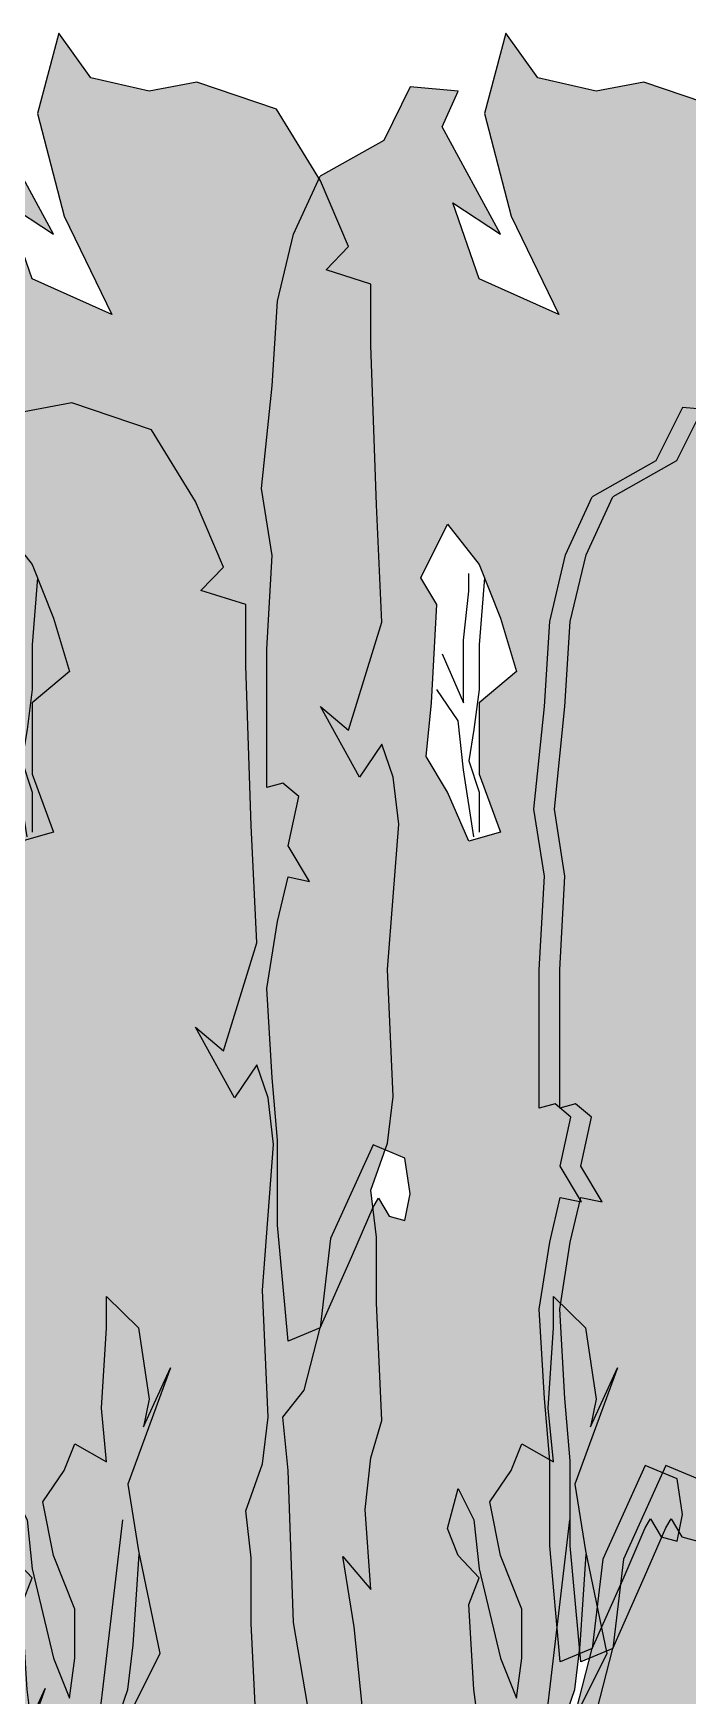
# Model space of a CAD drawing. Header units: millimetres. Extents: x 2403 to 72627, y 1744 to 50777.
# Drawn here: x 50455 to 54999, y 39245 to 50777 of the extents above; entities that cross this region are included whole.
import ezdxf

# ---------------------------------------------------------------- set-up
doc = ezdxf.new("R2010")
doc.units = ezdxf.units.MM
doc.layers.add('dwgmodels.com', color=250, linetype='Continuous')

# ---------------------------------------------------------------- blocks, each defined once
blk = doc.blocks.new('Tree_front_3')
h = blk.add_hatch(color=256)
h.dxf.hatch_style = 1
h.set_gradient(color1=(51, 204, 0), one_color=1, tint=1, name='SPHERICAL')
h.paths.add_polyline_path([(0.29473, 0.69515), (0.3033, 0.68795), (0.31358, 0.72107), (0.31187, 0.75707), (0.31016, 0.80603), (0.31016, 0.82475), (0.29644, 0.82907), (0.3033, 0.83627), (0.29473, 0.85643), (0.28124, 0.8784), (0.2568, 0.88662), (0.24213, 0.88388), (0.2242, 0.88799), (0.21442, 0.90168), (0.2079, 0.87703), (0.21605, 0.84555), (0.23072, 0.81543), (0.20627, 0.82638), (0.19812, 0.84965), (0.21279, 0.84007), (0.19487, 0.87293), (0.19975, 0.88388), (0.18509, 0.88525), (0.17694, 0.86882), (0.15738, 0.85787), (0.14923, 0.84007), (0.14434, 0.81954), (0.14271, 0.79353), (0.13945, 0.76204), (0.14271, 0.7415), (0.14108, 0.71276), (0.14108, 0.67032), (0.14597, 0.67169), (0.15086, 0.66758), (0.1476, 0.65252), (0.15412, 0.64157), (0.1476, 0.64294), (0.14434, 0.62925), (0.14108, 0.60871), (0.14271, 0.58133), (0.14434, 0.56217), (0.14434, 0.53616), (0.1476, 0.50056), (0.15738, 0.50467), (0.16064, 0.53205), (0.17368, 0.5608), (0.18346, 0.55669), (0.18509, 0.54574), (0.18346, 0.53752), (0.17857, 0.53889), (0.17531, 0.54437), (0.17368, 0.54163), (0.16716, 0.52657), (0.15738, 0.50467), (0.15249, 0.4855), (0.14597, 0.47729), (0.1476, 0.46086), (0.14923, 0.41432), (0.15575, 0.37598), (0.16716, 0.35682), (0.17042, 0.36092), (0.17531, 0.38146), (0.17368, 0.36092), (0.17368, 0.31985), (0.1802, 0.29521), (0.19649, 0.2692), (0.19649, 0.31438), (0.20301, 0.32533), (0.21605, 0.34723), (0.21605, 0.3486), (0.21279, 0.35956), (0.20627, 0.38146), (0.20464, 0.39378), (0.20301, 0.41979), (0.20627, 0.42801), (0.19975, 0.43485), (0.19649, 0.44306), (0.19975, 0.45539), (0.20464, 0.4458), (0.20627, 0.43074), (0.21279, 0.40336), (0.21768, 0.39104), (0.21931, 0.40336), (0.21931, 0.41842), (0.21279, 0.43485), (0.20953, 0.45128), (0.21605, 0.46086), (0.21931, 0.46908), (0.22909, 0.4636), (0.22746, 0.48003), (0.22909, 0.50467), (0.22909, 0.51425), (0.23887, 0.50467), (0.24213, 0.48276), (0.24041, 0.47434), (0.24865, 0.49235), (0.23561, 0.45675), (0.23887, 0.43622), (0.24539, 0.40473), (0.23724, 0.3883), (0.23887, 0.36777), (0.24213, 0.35545), (0.24857, 0.37981), (0.26216, 0.38124), (0.28958, 0.36108), (0.3033, 0.34236), (0.30844, 0.3798), (0.30501, 0.41292), (0.30158, 0.43452), (0.31016, 0.42444), (0.30844, 0.44892), (0.31016, 0.46476), (0.31358, 0.47627), (0.31187, 0.51227), (0.31187, 0.53243), (0.31016, 0.54683), (0.3153, 0.56123), (0.31701, 0.57563), (0.3153, 0.61451), (0.31873, 0.65915), (0.31701, 0.67355), (0.31358, 0.68363), (0.30673, 0.67355)])
h.paths.add_polyline_path([(0.21279, 0.65663), (0.20301, 0.6539), (0.19649, 0.66895), (0.18998, 0.6799), (0.19161, 0.69633), (0.19324, 0.72645), (0.18835, 0.73466), (0.19649, 0.75109), (0.20627, 0.73877), (0.21279, 0.72234), (0.21768, 0.70591), (0.20627, 0.69633), (0.20627, 0.67442)], flags=16)
h.paths.add_polyline_path([(0.49432, 0.75748), (0.4926, 0.77187), (0.48917, 0.78195), (0.48232, 0.77187), (0.47032, 0.79347), (0.47889, 0.78627), (0.48917, 0.81939), (0.48746, 0.85539), (0.48575, 0.90435), (0.48575, 0.92307), (0.47203, 0.92739), (0.47889, 0.93459), (0.47032, 0.95475), (0.45683, 0.97673), (0.43239, 0.98494), (0.41772, 0.9822), (0.39979, 0.98631), (0.39001, 1), (0.38349, 0.97536), (0.39164, 0.94387), (0.40631, 0.91375), (0.38186, 0.92471), (0.37372, 0.94798), (0.38838, 0.9384), (0.37046, 0.97125), (0.37535, 0.9822), (0.36068, 0.98357), (0.35253, 0.96714), (0.33297, 0.95619), (0.32482, 0.9384), (0.31993, 0.91786), (0.3183, 0.89185), (0.31504, 0.86036), (0.3183, 0.83983), (0.31667, 0.81108), (0.31667, 0.76864), (0.32156, 0.77001), (0.32645, 0.7659), (0.32319, 0.75084), (0.32971, 0.73989), (0.32319, 0.74126), (0.31993, 0.72757), (0.31667, 0.70704), (0.3183, 0.67966), (0.31993, 0.66049), (0.31993, 0.63448), (0.32319, 0.59889), (0.33297, 0.60299), (0.33623, 0.63037), (0.34927, 0.65912), (0.35905, 0.65501), (0.36068, 0.64406), (0.35905, 0.63585), (0.35416, 0.63722), (0.3509, 0.64269), (0.34927, 0.63995), (0.34275, 0.6249), (0.33297, 0.60299), (0.32808, 0.58383), (0.32156, 0.57561), (0.32319, 0.55918), (0.32482, 0.51264), (0.33134, 0.47431), (0.34275, 0.45514), (0.34601, 0.45925), (0.3509, 0.47978), (0.34927, 0.45925), (0.34927, 0.41818), (0.35579, 0.39354), (0.37209, 0.36753), (0.37209, 0.4127), (0.37861, 0.42365), (0.39191, 0.44601), (0.38838, 0.45788), (0.38186, 0.47978), (0.38023, 0.4921), (0.37861, 0.51811), (0.38186, 0.52633), (0.37535, 0.53317), (0.37209, 0.54139), (0.37535, 0.55371), (0.38023, 0.54413), (0.38186, 0.52907), (0.38838, 0.50169), (0.39327, 0.48937), (0.3949, 0.50169), (0.3949, 0.51675), (0.38838, 0.53317), (0.38512, 0.5496), (0.39164, 0.55918), (0.3949, 0.5674), (0.40468, 0.56192), (0.40305, 0.57835), (0.40468, 0.60299), (0.40468, 0.61257), (0.41446, 0.60299), (0.41772, 0.58109), (0.416, 0.57266), (0.42424, 0.59067), (0.4112, 0.55508), (0.41446, 0.53454), (0.42098, 0.50306), (0.41283, 0.48663), (0.41446, 0.46609), (0.41772, 0.45377), (0.42416, 0.47813), (0.43775, 0.47956), (0.46518, 0.4594), (0.47889, 0.44068), (0.48403, 0.47812), (0.4806, 0.51124), (0.47718, 0.53284), (0.48575, 0.52276), (0.48403, 0.54724), (0.48575, 0.56308), (0.48917, 0.5746), (0.48746, 0.6106), (0.48746, 0.63076), (0.48575, 0.64516), (0.49089, 0.65956), (0.4926, 0.67396), (0.49089, 0.71284)])
h.paths.add_polyline_path([(0.38838, 0.75495), (0.3786, 0.75223), (0.37209, 0.76727), (0.36557, 0.77822), (0.3672, 0.79465), (0.36883, 0.82477), (0.36394, 0.83298), (0.37209, 0.84941), (0.38186, 0.83709), (0.38838, 0.82066), (0.39327, 0.80423), (0.38186, 0.79465), (0.38186, 0.77275)], flags=16)
h.paths.add_polyline_path([(0.69738, 0.69515), (0.70595, 0.68795), (0.71623, 0.72107), (0.71452, 0.75707), (0.7128, 0.80603), (0.7128, 0.82475), (0.69909, 0.82907), (0.70595, 0.83627), (0.69738, 0.85643), (0.68389, 0.8784), (0.65944, 0.88662), (0.64478, 0.88388), (0.62685, 0.88799), (0.61707, 0.90168), (0.61055, 0.87703), (0.6187, 0.84555), (0.63337, 0.81543), (0.60892, 0.82638), (0.60077, 0.84965), (0.61544, 0.84007), (0.59751, 0.87293), (0.6024, 0.88388), (0.58774, 0.88525), (0.57959, 0.86882), (0.56003, 0.85787), (0.55188, 0.84007), (0.54699, 0.81954), (0.54536, 0.79353), (0.5421, 0.76204), (0.54536, 0.7415), (0.54373, 0.71276), (0.54373, 0.67032), (0.54862, 0.67169), (0.55351, 0.66758), (0.55025, 0.65252), (0.55677, 0.64157), (0.55025, 0.64294), (0.54699, 0.62925), (0.54373, 0.60871), (0.54536, 0.58133), (0.54699, 0.56217), (0.54699, 0.53616), (0.55025, 0.50056), (0.56003, 0.50467), (0.56329, 0.53205), (0.57633, 0.5608), (0.58611, 0.55669), (0.58774, 0.54574), (0.58611, 0.53752), (0.58122, 0.53889), (0.57796, 0.54437), (0.57633, 0.54163), (0.56981, 0.52657), (0.56003, 0.50467), (0.55514, 0.4855), (0.54862, 0.47729), (0.55025, 0.46086), (0.55188, 0.41432), (0.5584, 0.37598), (0.56981, 0.35682), (0.57307, 0.36092), (0.57796, 0.38146), (0.57633, 0.36092), (0.57633, 0.31985), (0.58285, 0.29521), (0.59914, 0.2692), (0.59914, 0.31438), (0.60566, 0.32533), (0.6187, 0.34723), (0.6187, 0.3486), (0.61544, 0.35956), (0.60892, 0.38146), (0.60729, 0.39378), (0.60566, 0.41979), (0.60892, 0.42801), (0.6024, 0.43485), (0.59914, 0.44306), (0.6024, 0.45539), (0.60729, 0.4458), (0.60892, 0.43074), (0.61544, 0.40336), (0.62033, 0.39104), (0.62196, 0.40336), (0.62196, 0.41842), (0.61544, 0.43485), (0.61218, 0.45128), (0.6187, 0.46086), (0.62196, 0.46908), (0.63174, 0.4636), (0.63011, 0.48003), (0.63174, 0.50467), (0.63174, 0.51425), (0.64152, 0.50467), (0.64478, 0.48276), (0.64306, 0.47434), (0.6513, 0.49235), (0.63826, 0.45675), (0.64152, 0.43622), (0.64804, 0.40473), (0.63989, 0.3883), (0.64152, 0.36777), (0.64478, 0.35545), (0.65122, 0.37981), (0.6648, 0.38124), (0.69223, 0.36108), (0.70595, 0.34236), (0.71109, 0.3798), (0.70766, 0.41292), (0.70423, 0.43452), (0.7128, 0.42444), (0.71109, 0.44892), (0.7128, 0.46476), (0.71623, 0.47627), (0.71452, 0.51227), (0.71452, 0.53243), (0.7128, 0.54683), (0.71795, 0.56123), (0.71966, 0.57563), (0.71795, 0.61451), (0.72137, 0.65915), (0.71966, 0.67355), (0.71623, 0.68363), (0.70938, 0.67355)])
h.paths.add_polyline_path([(0.62033, 0.70591), (0.60892, 0.69633), (0.60892, 0.67442), (0.61544, 0.65663), (0.60566, 0.6539), (0.59914, 0.66895), (0.59262, 0.6799), (0.59425, 0.69633), (0.59588, 0.72645), (0.59099, 0.73466), (0.59914, 0.75109), (0.60892, 0.73877), (0.61544, 0.72234)], flags=16)
h = blk.add_hatch(color=256)
h.dxf.hatch_style = 1
h.set_gradient(color1=(51, 51, 51), one_color=1, tint=1, name='CYLINDER')
h.paths.add_polyline_path([(0.40725, 0.11867), (0.40035, 0.12891), (0.39692, 0.13179), (0.40448, 0.19512), (0.40276, 0.2124), (0.40689, 0.24196), (0.40518, 0.27076), (0.40689, 0.2938), (0.4086, 0.31252), (0.41203, 0.32548), (0.40689, 0.34996), (0.4086, 0.373), (0.4086, 0.39604), (0.41032, 0.42484), (0.4206, 0.44068), (0.42918, 0.45508), (0.43432, 0.46804), (0.43998, 0.47792), (0.43775, 0.47956), (0.42416, 0.47813), (0.41772, 0.45377), (0.41446, 0.46609), (0.41446, 0.44145), (0.40957, 0.44008), (0.40794, 0.42365), (0.39979, 0.42092), (0.39979, 0.43187), (0.40305, 0.45377), (0.40468, 0.46335), (0.40794, 0.48252), (0.4112, 0.4921), (0.41283, 0.50579), (0.41467, 0.53355), (0.41446, 0.53454), (0.4112, 0.55508), (0.42424, 0.59067), (0.416, 0.57266), (0.41772, 0.58109), (0.41446, 0.60299), (0.40468, 0.61257), (0.40468, 0.60299), (0.40305, 0.57835), (0.40468, 0.56192), (0.3949, 0.5674), (0.39164, 0.55918), (0.38512, 0.5496), (0.38838, 0.53317), (0.3949, 0.51675), (0.3949, 0.50169), (0.39327, 0.48937), (0.38838, 0.50169), (0.38186, 0.52907), (0.38023, 0.54413), (0.37535, 0.55371), (0.37209, 0.54139), (0.37535, 0.53317), (0.38186, 0.52633), (0.37861, 0.51811), (0.38023, 0.4921), (0.38186, 0.47978), (0.38838, 0.45788), (0.39191, 0.44601), (0.39863, 0.45729), (0.39816, 0.45514), (0.39327, 0.44419), (0.39001, 0.42776), (0.39164, 0.42092), (0.38838, 0.42365), (0.38838, 0.42502), (0.38241, 0.43004), (0.37861, 0.42365), (0.38349, 0.41407), (0.39001, 0.38532), (0.39164, 0.35247), (0.39327, 0.33604), (0.39327, 0.30044), (0.39001, 0.27306), (0.39164, 0.23747), (0.38331, 0.1421), (0.38612, 0.1257), (0.37974, 0.0101), (0.39756, 0.00558), (0.40405, 0.07176)])
h = blk.add_hatch(color=256)
h.dxf.hatch_style = 1
h.set_gradient(color1=(51, 51, 51), one_color=1, tint=1, name='CYLINDER')
h.paths.add_polyline_path([(0.2306, 0.21632), (0.2313, 0.25164), (0.23301, 0.27468), (0.23301, 0.29772), (0.23473, 0.32652), (0.24501, 0.34236), (0.25358, 0.35676), (0.25873, 0.36972), (0.26439, 0.37959), (0.26216, 0.38124), (0.24857, 0.37981), (0.24213, 0.35545), (0.23887, 0.36777), (0.23724, 0.3883), (0.24539, 0.40473), (0.23887, 0.43622), (0.23561, 0.45675), (0.24865, 0.49235), (0.24041, 0.47434), (0.24213, 0.48276), (0.24005, 0.49676), (0.22438, 0.36518), (0.22257, 0.35682), (0.21768, 0.34587), (0.21442, 0.32944), (0.21605, 0.32259), (0.21279, 0.32533), (0.21279, 0.3267), (0.20953, 0.32944), (0.20682, 0.33172), (0.20301, 0.32533), (0.2079, 0.31575), (0.21442, 0.287), (0.21605, 0.25414), (0.21768, 0.23772), (0.20771, 0.14234), (0.20446, 0.11496), (0.20609, 0.07937), (0.20771, 0.04378), (0.21097, 0.02735), (0.20771, 0.0205), (0.22793, 0.02593), (0.22476, 0.03058), (0.22133, 0.03346), (0.22476, 0.04786), (0.22305, 0.06514), (0.22133, 0.08386), (0.21962, 0.11266), (0.22133, 0.1357), (0.22717, 0.20336)])
for p, q in [((0.39001, 1), (0.38349, 0.97536)), ((0.39979, 0.98631), (0.39001, 1)), ((0.41772, 0.9822), (0.39979, 0.98631)), ((0.43239, 0.98494), (0.41772, 0.9822)), ((0.45683, 0.97673), (0.43239, 0.98494)), ((0.36068, 0.98357), (0.35253, 0.96714)), ((0.37535, 0.9822), (0.36068, 0.98357)), ((0.37046, 0.97125), (0.37535, 0.9822)), ((0.38349, 0.97536), (0.39164, 0.94387)), ((0.47032, 0.95475), (0.45683, 0.97673)), ((0.38838, 0.9384), (0.37046, 0.97125)), ((0.35253, 0.96714), (0.33297, 0.95619)), ((0.32482, 0.9384), (0.33297, 0.95619)), ((0.47889, 0.93459), (0.47032, 0.95475)), ((0.37372, 0.94798), (0.38838, 0.9384)), ((0.38186, 0.92471), (0.37372, 0.94798)), ((0.39164, 0.94387), (0.40631, 0.91375)), ((0.31993, 0.91786), (0.32482, 0.9384)), ((0.47203, 0.92739), (0.47889, 0.93459)), ((0.40631, 0.91375), (0.38186, 0.92471)), ((0.48575, 0.92307), (0.47203, 0.92739)), ((0.48575, 0.90435), (0.48575, 0.92307)), ((0.3183, 0.89185), (0.31993, 0.91786)), ((0.48746, 0.85539), (0.48575, 0.90435)), ((0.31504, 0.86036), (0.3183, 0.89185)), ((0.18509, 0.88525), (0.17694, 0.86882)), ((0.19975, 0.88388), (0.18509, 0.88525)), ((0.2568, 0.88662), (0.24213, 0.88388)), ((0.28124, 0.8784), (0.2568, 0.88662)), ((0.58774, 0.88525), (0.57959, 0.86882)), ((0.29473, 0.85643), (0.28124, 0.8784)), ((0.17694, 0.86882), (0.15738, 0.85787)), ((0.57959, 0.86882), (0.56003, 0.85787)), ((0.14923, 0.84007), (0.15738, 0.85787)), ((0.3183, 0.83983), (0.31504, 0.86036)), ((0.55188, 0.84007), (0.56003, 0.85787)), ((0.3033, 0.83627), (0.29473, 0.85643)), ((0.48917, 0.81939), (0.48746, 0.85539)), ((0.36394, 0.83298), (0.37209, 0.84941)), ((0.37209, 0.84941), (0.38186, 0.83709)), ((0.14434, 0.81954), (0.14923, 0.84007)), ((0.29644, 0.82907), (0.3033, 0.83627)), ((0.31667, 0.81108), (0.3183, 0.83983)), ((0.38186, 0.83709), (0.38838, 0.82066)), ((0.54699, 0.81954), (0.55188, 0.84007)), ((0.36883, 0.82477), (0.36394, 0.83298)), ((0.37861, 0.82888), (0.37861, 0.83435)), ((0.38349, 0.83298), (0.38186, 0.81245)), ((0.31016, 0.82475), (0.29644, 0.82907)), ((0.37698, 0.81382), (0.37861, 0.82888)), ((0.31016, 0.80603), (0.31016, 0.82475)), ((0.3672, 0.79465), (0.36883, 0.82477)), ((0.14271, 0.79353), (0.14434, 0.81954)), ((0.38838, 0.82066), (0.39327, 0.80423)), ((0.47889, 0.78627), (0.48917, 0.81939)), ((0.54536, 0.79353), (0.54699, 0.81954)), ((0.31667, 0.76864), (0.31667, 0.81108)), ((0.37698, 0.79465), (0.37698, 0.81382)), ((0.38186, 0.81245), (0.38186, 0.79876)), ((0.31187, 0.75707), (0.31016, 0.80603)), ((0.37046, 0.80971), (0.37698, 0.79465)), ((0.39327, 0.80423), (0.38186, 0.79465)), ((0.37535, 0.78917), (0.36883, 0.79876)), ((0.38186, 0.79876), (0.38023, 0.78644)), ((0.13945, 0.76204), (0.14271, 0.79353)), ((0.36557, 0.77822), (0.3672, 0.79465)), ((0.38186, 0.79465), (0.38186, 0.77275)), ((0.47032, 0.79347), (0.47889, 0.78627)), ((0.48232, 0.77187), (0.47032, 0.79347)), ((0.5421, 0.76204), (0.54536, 0.79353)), ((0.37698, 0.77412), (0.37535, 0.78917)), ((0.38023, 0.78644), (0.37861, 0.77685)), ((0.48917, 0.78195), (0.48232, 0.77187)), ((0.4926, 0.77187), (0.48917, 0.78195)), ((0.37209, 0.76727), (0.36557, 0.77822)), ((0.37861, 0.77685), (0.38186, 0.76727)), ((0.32156, 0.77001), (0.31667, 0.76864)), ((0.32645, 0.7659), (0.32156, 0.77001)), ((0.38023, 0.75358), (0.37698, 0.77412)), ((0.38186, 0.77275), (0.38838, 0.75495)), ((0.49432, 0.75748), (0.4926, 0.77187)), ((0.32319, 0.75084), (0.32645, 0.7659)), ((0.37861, 0.75221), (0.37209, 0.76727)), ((0.38186, 0.76727), (0.38186, 0.75495)), ((0.14271, 0.7415), (0.13945, 0.76204)), ((0.54536, 0.7415), (0.5421, 0.76204)), ((0.31358, 0.72107), (0.31187, 0.75707)), ((0.38838, 0.75495), (0.37863, 0.75223)), ((0.49089, 0.71284), (0.49432, 0.75748)), ((0.32971, 0.73989), (0.32319, 0.75084)), ((0.14108, 0.71276), (0.14271, 0.7415)), ((0.31993, 0.72757), (0.32319, 0.74126)), ((0.32319, 0.74126), (0.32971, 0.73989)), ((0.54373, 0.71276), (0.54536, 0.7415)), ((0.31667, 0.70704), (0.31993, 0.72757)), ((0.3033, 0.68795), (0.31358, 0.72107)), ((0.14108, 0.67032), (0.14108, 0.71276)), ((0.4926, 0.67396), (0.49089, 0.71284)), ((0.54373, 0.67032), (0.54373, 0.71276)), ((0.3183, 0.67966), (0.31667, 0.70704)), ((0.29473, 0.69515), (0.3033, 0.68795)), ((0.30673, 0.67355), (0.29473, 0.69515)), ((0.31358, 0.68363), (0.30673, 0.67355)), ((0.31701, 0.67355), (0.31358, 0.68363)), ((0.31993, 0.66049), (0.3183, 0.67966)), ((0.31873, 0.65915), (0.31701, 0.67355)), ((0.49089, 0.65956), (0.4926, 0.67396)), ((0.14597, 0.67169), (0.14108, 0.67032)), ((0.15086, 0.66758), (0.14597, 0.67169)), ((0.54862, 0.67169), (0.54373, 0.67032)), ((0.55351, 0.66758), (0.54862, 0.67169)), ((0.1476, 0.65252), (0.15086, 0.66758)), ((0.55025, 0.65252), (0.55351, 0.66758)), ((0.3153, 0.61451), (0.31873, 0.65915)), ((0.31993, 0.63448), (0.31993, 0.66049)), ((0.34927, 0.65912), (0.33623, 0.63037)), ((0.35905, 0.65501), (0.34927, 0.65912)), ((0.48575, 0.64516), (0.49089, 0.65956)), ((0.36068, 0.64406), (0.35905, 0.65501)), ((0.15412, 0.64157), (0.1476, 0.65252)), ((0.55677, 0.64157), (0.55025, 0.65252)), ((0.14434, 0.62925), (0.1476, 0.64294)), ((0.1476, 0.64294), (0.15412, 0.64157)), ((0.34927, 0.63995), (0.3509, 0.64269)), ((0.3509, 0.64269), (0.35416, 0.63722)), ((0.35905, 0.63585), (0.36068, 0.64406)), ((0.48746, 0.63076), (0.48575, 0.64516)), ((0.54699, 0.62925), (0.55025, 0.64294)), ((0.55025, 0.64294), (0.55677, 0.64157)), ((0.34275, 0.6249), (0.34927, 0.63995)), ((0.32319, 0.59889), (0.31993, 0.63448)), ((0.35416, 0.63722), (0.35905, 0.63585)), ((0.14108, 0.60871), (0.14434, 0.62925)), ((0.33623, 0.63037), (0.33297, 0.60299)), ((0.48746, 0.6106), (0.48746, 0.63076)), ((0.54373, 0.60871), (0.54699, 0.62925)), ((0.33297, 0.60299), (0.34275, 0.6249)), ((0.31701, 0.57563), (0.3153, 0.61451)), ((0.40468, 0.61257), (0.41446, 0.60299)), ((0.40468, 0.60299), (0.40468, 0.61257)), ((0.14271, 0.58133), (0.14108, 0.60871)), ((0.48917, 0.5746), (0.48746, 0.6106)), ((0.54536, 0.58133), (0.54373, 0.60871)), ((0.33297, 0.60299), (0.32319, 0.59889)), ((0.32808, 0.58383), (0.33297, 0.60299)), ((0.40305, 0.57835), (0.40468, 0.60299)), ((0.41446, 0.60299), (0.41772, 0.58109)), ((0.42424, 0.59067), (0.4112, 0.55508)), ((0.416, 0.57266), (0.42424, 0.59067)), ((0.14434, 0.56217), (0.14271, 0.58133)), ((0.32156, 0.57561), (0.32808, 0.58383)), ((0.54699, 0.56217), (0.54536, 0.58133)), ((0.40468, 0.56192), (0.40305, 0.57835)), ((0.41772, 0.58109), (0.416, 0.57266)), ((0.3153, 0.56123), (0.31701, 0.57563)), ((0.32319, 0.55918), (0.32156, 0.57561)), ((0.48575, 0.56308), (0.48917, 0.5746)), ((0.39164, 0.55918), (0.3949, 0.5674)), ((0.3949, 0.5674), (0.40468, 0.56192)), ((0.14434, 0.53616), (0.14434, 0.56217)), ((0.31016, 0.54683), (0.3153, 0.56123)), ((0.48403, 0.54724), (0.48575, 0.56308)), ((0.54699, 0.53616), (0.54699, 0.56217)), ((0.17368, 0.5608), (0.16064, 0.53205)), ((0.18346, 0.55669), (0.17368, 0.5608)), ((0.18509, 0.54574), (0.18346, 0.55669)), ((0.32482, 0.51264), (0.32319, 0.55918)), ((0.38512, 0.5496), (0.39164, 0.55918)), ((0.57633, 0.5608), (0.56329, 0.53205)), ((0.58611, 0.55669), (0.57633, 0.5608)), ((0.37209, 0.54139), (0.37535, 0.55371)), ((0.37535, 0.55371), (0.38023, 0.54413)), ((0.4112, 0.55508), (0.41446, 0.53454)), ((0.18346, 0.53752), (0.18509, 0.54574)), ((0.31187, 0.53243), (0.31016, 0.54683)), ((0.38838, 0.53317), (0.38512, 0.5496)), ((0.48575, 0.52276), (0.48403, 0.54724)), ((0.16716, 0.52657), (0.17368, 0.54163)), ((0.17368, 0.54163), (0.17531, 0.54437)), ((0.17531, 0.54437), (0.17857, 0.53889)), ((0.37535, 0.53317), (0.37209, 0.54139)), ((0.38023, 0.54413), (0.38186, 0.52907)), ((0.40957, 0.54413), (0.39997, 0.46351)), ((0.56981, 0.52657), (0.57633, 0.54163)), ((0.57633, 0.54163), (0.57796, 0.54437)), ((0.57796, 0.54437), (0.58122, 0.53889)), ((0.1476, 0.50056), (0.14434, 0.53616)), ((0.17857, 0.53889), (0.18346, 0.53752)), ((0.55025, 0.50056), (0.54699, 0.53616)), ((0.58122, 0.53889), (0.58611, 0.53752)), ((0.16064, 0.53205), (0.15738, 0.50467)), ((0.31187, 0.51227), (0.31187, 0.53243)), ((0.38186, 0.52633), (0.37535, 0.53317)), ((0.3949, 0.51675), (0.38838, 0.53317)), ((0.41283, 0.50579), (0.41467, 0.53355)), ((0.41446, 0.53454), (0.42098, 0.50306)), ((0.47718, 0.53284), (0.48575, 0.52276)), ((0.4806, 0.51124), (0.47718, 0.53284)), ((0.56329, 0.53205), (0.56003, 0.50467)), ((0.15738, 0.50467), (0.16716, 0.52657)), ((0.37861, 0.51811), (0.38186, 0.52633)), ((0.38186, 0.52907), (0.38838, 0.50169)), ((0.56003, 0.50467), (0.56981, 0.52657)), ((0.38023, 0.4921), (0.37861, 0.51811)), ((0.3949, 0.50169), (0.3949, 0.51675)), ((0.31358, 0.47627), (0.31187, 0.51227)), ((0.33134, 0.47431), (0.32482, 0.51264)), ((0.48403, 0.47812), (0.4806, 0.51124)), ((0.4112, 0.4921), (0.41283, 0.50579)), ((0.15738, 0.50467), (0.1476, 0.50056)), ((0.15249, 0.4855), (0.15738, 0.50467)), ((0.38838, 0.50169), (0.39327, 0.48937)), ((0.39327, 0.48937), (0.3949, 0.50169)), ((0.42098, 0.50306), (0.41283, 0.48663)), ((0.56003, 0.50467), (0.55025, 0.50056)), ((0.55514, 0.4855), (0.56003, 0.50467)), ((0.24865, 0.49235), (0.23561, 0.45675)), ((0.24041, 0.47434), (0.24865, 0.49235)), ((0.38186, 0.47978), (0.38023, 0.4921)), ((0.40794, 0.48252), (0.4112, 0.4921))]:
    blk.add_line(p, q)

msp = doc.modelspace()

# ---------------------------------------------------------------- block references
at = {"layer": 'dwgmodels.com', "linetype": 'Continuous', "lineweight": 0, "xscale": 22617.89651813531, "yscale": 22617.89651813531, "zscale": 22617.89651813531}
for p in [(41812, 28159), (44915, 28159), (50776, 28159)]:
    msp.add_blockref('Tree_front_3', p, dxfattribs=at)

doc.saveas('drawing.dxf')
